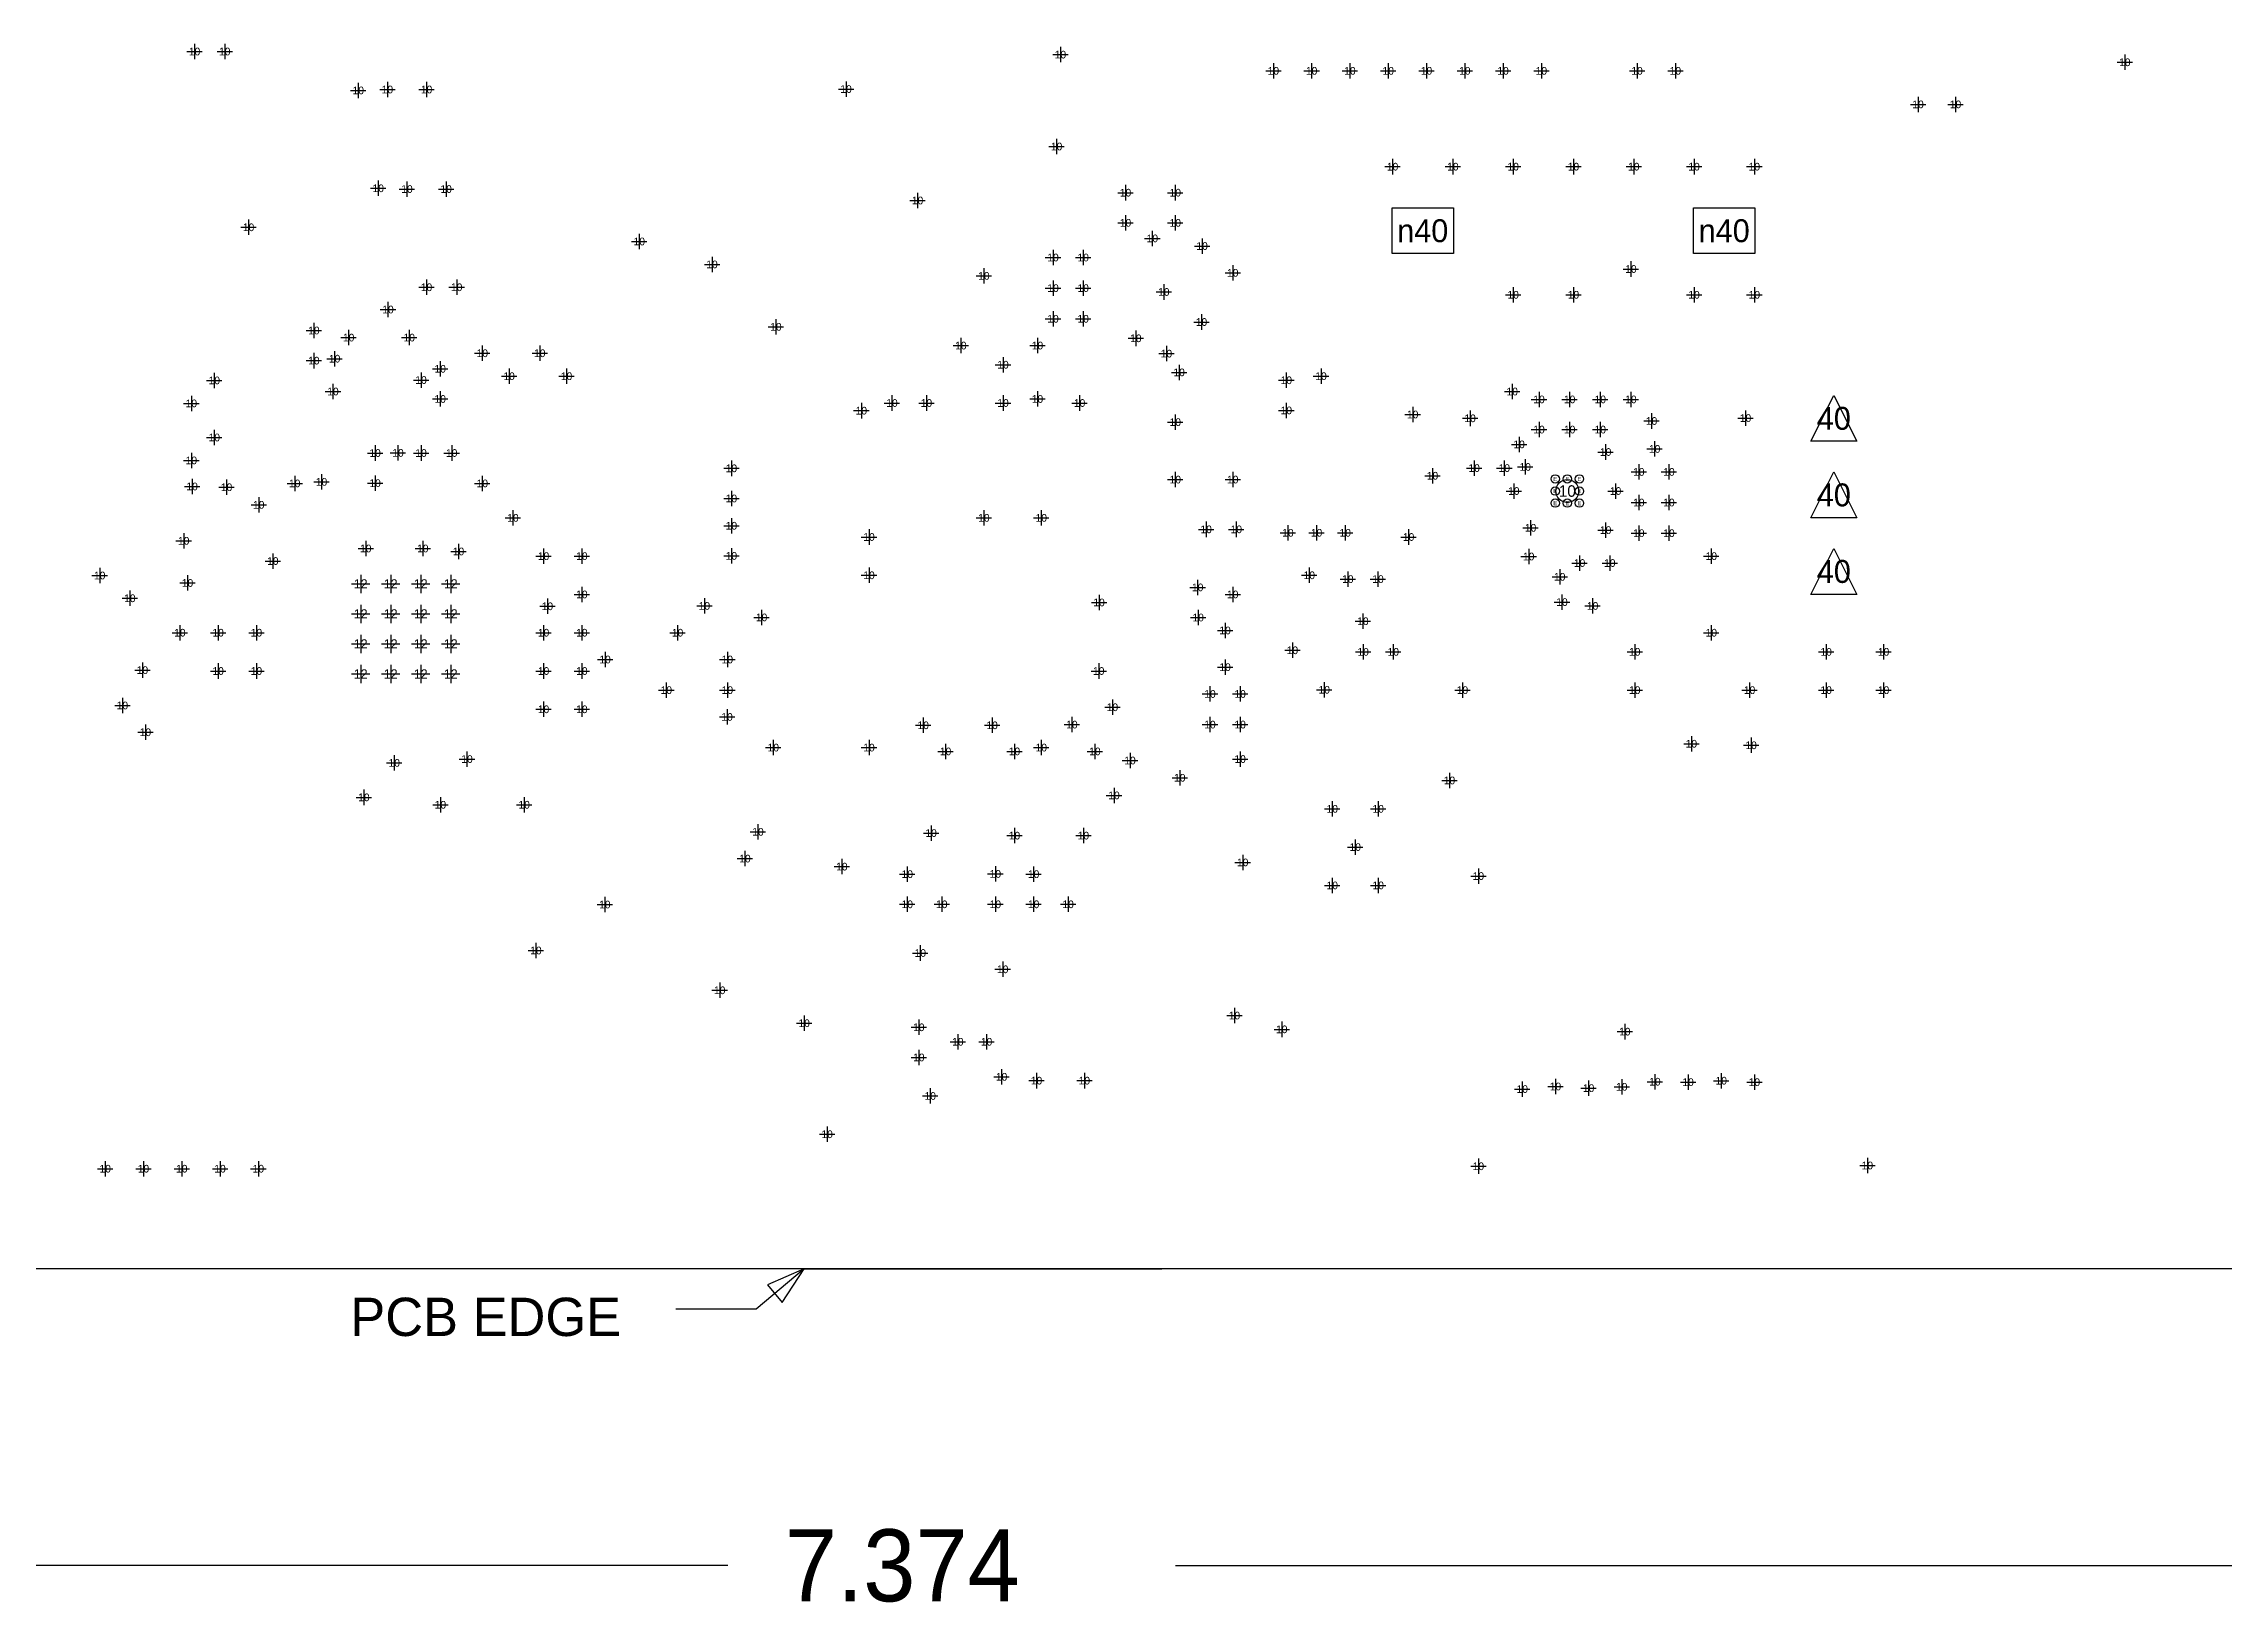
# Model space of a CAD drawing. Extents: x -13164 to 30582, y -10288 to 18382.
# Drawn here: x 2424 to 5272, y -686 to 1350 of the extents above; entities that cross this region are included whole.
import ezdxf
from ezdxf.enums import TextEntityAlignment as Align

# ---------------------------------------------------------------- set-up
doc = ezdxf.new("R2010")
doc.units = 0
for name, color, linetype in [('BG_DIMENSION', 2, 'CONTINUOUS'), ('BG_OUTLINE', 7, 'CONTINUOUS'), ('MA_NCLEGEND-1-18', 7, 'CONTINUOUS'), ('MA_NCLEGEND-1-2', 12, 'CONTINUOUS')]:
    doc.layers.add(name, color=color, linetype=linetype)

# ---------------------------------------------------------------- blocks, each defined once
blk = doc.blocks.new('FIGURE_CROSS')
for points in [[(-0.5, 0), (0.5, 0)], [(0, 0.5), (0, -0.5)]]:
    blk.add_lwpolyline(points)
blk = doc.blocks.new('FIGURE_CIRCLE')
blk.add_circle((0, 0), 0.5)
blk = doc.blocks.new('FIGURE_SQUARE')
blk.add_lwpolyline([(-0.5, -0.5), (-0.5, 0.5), (0.5, 0.5), (0.5, -0.5)], close=True)
blk = doc.blocks.new('FIGURE_TRI')
blk.add_lwpolyline([(-0.5, -0.5), (0, 0.5), (0.5, -0.5)], close=True)

msp = doc.modelspace()

# ---------------------------------------------------------------- linework, layer by layer
at = {"layer": 'BG_DIMENSION'}
for points in [[(3416.957, -250.46), (3354.138, -302.98), (3249.138, -302.98)], [(3414.138, -250.098), (3884.138, -250.098)], [(3317.151, -637.488), (0, -637.488)], [(3901.991, -637.488), (7374.012, -637.488)]]:
    msp.add_lwpolyline(points, dxfattribs=at)
msp.add_lwpolyline([(3388.217, -294.031), (3416.957, -250.46), (3368.977, -271.019)], close=True, dxfattribs=at)
at = {"layer": 'BG_OUTLINE'}
msp.add_lwpolyline([(-250, 11561.024), (-250, -250), (7624.012, -250), (7624.012, 11561.024)], close=True, dxfattribs=at)

# ---------------------------------------------------------------- block references
at = {"layer": 'MA_NCLEGEND-1-18'}
for name, p, xscale, yscale in [('FIGURE_CROSS', (2620.8063, 1339.5537), 20.079, 20.079), ('FIGURE_CROSS', (2660.1843, 1339.5537), 20.079, 20.079), ('FIGURE_CROSS', (3751.571, 1335.512), 20.079, 20.079), ('FIGURE_CROSS', (4029.646, 1314.322), 20.079, 20.079), ('FIGURE_CROSS', (4079.646, 1314.322), 20.079, 20.079), ('FIGURE_CROSS', (4129.646, 1314.322), 20.079, 20.079), ('FIGURE_CROSS', (4179.646, 1314.322), 20.079, 20.079), ('FIGURE_CROSS', (4229.646, 1314.322), 20.079, 20.079), ('FIGURE_CROSS', (4279.646, 1314.322), 20.079, 20.079), ('FIGURE_CROSS', (4329.646, 1314.322), 20.079, 20.079), ('FIGURE_CROSS', (4379.646, 1314.322), 20.079, 20.079), ('FIGURE_CROSS', (4504.646, 1314.322), 20.079, 20.079), ('FIGURE_CROSS', (4554.646, 1314.322), 20.079, 20.079), ('FIGURE_CROSS', (5141.571, 1325.512), 20.079, 20.079), ('FIGURE_CROSS', (2834.5946, 1288.7272), 20.079, 20.079), ('FIGURE_CROSS', (2872.592, 1289.9421), 20.079, 20.079), ('FIGURE_CROSS', (2923.773, 1289.9421), 20.079, 20.079), ('FIGURE_CROSS', (3471.571, 1290.512), 20.079, 20.079), ('FIGURE_CROSS', (4871.571, 1270.512), 20.079, 20.079), ('FIGURE_CROSS', (4920.508, 1270.512), 20.079, 20.079), ('FIGURE_CROSS', (3746.571, 1215.512), 20.079, 20.079), ('FIGURE_CROSS', (4185.351, 1189.172), 20.079, 20.079), ('FIGURE_CROSS', (4264.091, 1189.172), 20.079, 20.079), ('FIGURE_CROSS', (4342.831, 1189.172), 20.079, 20.079), ('FIGURE_CROSS', (4421.571, 1189.172), 20.079, 20.079), ('FIGURE_CROSS', (4500.311, 1189.172), 20.079, 20.079), ('FIGURE_CROSS', (4579.051, 1189.172), 20.079, 20.079), ('FIGURE_CROSS', (4657.791, 1189.172), 20.079, 20.079), ('FIGURE_CROSS', (2860.6439, 1160.9221), 20.079, 20.079), ('FIGURE_CROSS', (2898.183, 1159.9381), 20.079, 20.079), ('FIGURE_CROSS', (2949.364, 1159.9381), 20.079, 20.079), ('FIGURE_CROSS', (3565, 1145), 20.079, 20.079), ('FIGURE_CROSS', (3836.571, 1155.201), 20.079, 20.079), ('FIGURE_CROSS', (3901.571, 1155.201), 20.079, 20.079), ('FIGURE_CROSS', (2691.3315, 1109.9791), 20.079, 20.079), ('FIGURE_CROSS', (3836.571, 1115.823), 20.079, 20.079), ('FIGURE_CROSS', (3901.571, 1115.823), 20.079, 20.079), ('FIGURE_SQUARE', (4224.721, 1105.512), 79.921, 59.839), ('FIGURE_SQUARE', (4618.421, 1105.512), 79.921, 59.839), ('FIGURE_CROSS', (3201.571, 1091.4705), 20.079, 20.079), ('FIGURE_CROSS', (3871.571, 1095.512), 20.079, 20.079), ('FIGURE_CROSS', (3936.571, 1085.512), 20.079, 20.079), ('FIGURE_CROSS', (3296.571, 1061.512), 20.079, 20.079), ('FIGURE_CROSS', (3651.571, 1046.512), 20.079, 20.079), ('FIGURE_CROSS', (3741.882, 1070.512), 20.079, 20.079), ('FIGURE_CROSS', (3781.26, 1070.512), 20.079, 20.079), ('FIGURE_CROSS', (3976.571, 1050.512), 20.079, 20.079), ('FIGURE_CROSS', (4496.571, 1055.512), 20.079, 20.079), ('FIGURE_CROSS', (2923.7087, 1031.6786), 20.079, 20.079), ('FIGURE_CROSS', (2963.0867, 1031.6786), 20.079, 20.079), ('FIGURE_CROSS', (3741.882, 1030.512), 20.079, 20.079), ('FIGURE_CROSS', (3781.26, 1030.512), 20.079, 20.079), ('FIGURE_CROSS', (3886.571, 1025.512), 20.079, 20.079), ('FIGURE_CROSS', (4342.831, 1021.852), 20.079, 20.079), ('FIGURE_CROSS', (4421.571, 1021.852), 20.079, 20.079), ('FIGURE_CROSS', (4579.051, 1021.852), 20.079, 20.079), ('FIGURE_CROSS', (4657.791, 1021.852), 20.079, 20.079), ('FIGURE_CROSS', (2873.3914, 1002.5701), 20.079, 20.079), ('FIGURE_CROSS', (3741.882, 990.512), 20.079, 20.079), ('FIGURE_CROSS', (3781.26, 990.512), 20.079, 20.079), ('FIGURE_CROSS', (2776.571, 975.201), 20.079, 20.079), ('FIGURE_CROSS', (2822, 965.941), 20.079, 20.079), ('FIGURE_CROSS', (2901.142, 965.941), 20.079, 20.079), ('FIGURE_CROSS', (3380, 980), 20.079, 20.079), ('FIGURE_CROSS', (3850, 965), 20.079, 20.079), ('FIGURE_CROSS', (3935.781, 986.302), 20.079, 20.079), ('FIGURE_CROSS', (2776.571, 935.823), 20.079, 20.079), ('FIGURE_CROSS', (2803.701, 938.382), 20.079, 20.079), ('FIGURE_CROSS', (2996.571, 945.512), 20.079, 20.079), ('FIGURE_CROSS', (3071.571, 945.512), 20.079, 20.079), ('FIGURE_CROSS', (3621.571, 955.512), 20.079, 20.079), ('FIGURE_CROSS', (3676.571, 930.512), 20.079, 20.079), ('FIGURE_CROSS', (3721.573, 955.51), 20.079, 20.079), ('FIGURE_CROSS', (3890, 945), 20.079, 20.079), ('FIGURE_CROSS', (2646.571, 910.016), 20.079, 20.079), ('FIGURE_CROSS', (2916.571, 910.512), 20.079, 20.079), ('FIGURE_CROSS', (2941.571, 925.202), 20.079, 20.079), ('FIGURE_CROSS', (3031.571, 915.512), 20.079, 20.079), ('FIGURE_CROSS', (3106.571, 915.512), 20.079, 20.079), ('FIGURE_CROSS', (3906.571, 920.512), 20.079, 20.079), ('FIGURE_CROSS', (4046.571, 910.2), 20.079, 20.079), ('FIGURE_CROSS', (4091.882, 915.512), 20.079, 20.079), ('FIGURE_CROSS', (2616.571, 880.016), 20.079, 20.079), ('FIGURE_CROSS', (2801.571, 895.512), 20.079, 20.079), ('FIGURE_CROSS', (2941.571, 885.824), 20.079, 20.079), ('FIGURE_CROSS', (3531.571, 880.512), 20.079, 20.079), ('FIGURE_CROSS', (3576.571, 880.512), 20.079, 20.079), ('FIGURE_CROSS', (3676.571, 880.512), 20.079, 20.079), ('FIGURE_CROSS', (3721.573, 885.825), 20.079, 20.079), ('FIGURE_CROSS', (3776.571, 880.512), 20.079, 20.079), ('FIGURE_CROSS', (4341.571, 895.512), 20.079, 20.079), ('FIGURE_CROSS', (4376.571, 885.2), 20.079, 20.079), ('FIGURE_CROSS', (4416.571, 885.202), 20.079, 20.079), ('FIGURE_CROSS', (4456.571, 885.201), 20.079, 20.079), ('FIGURE_CROSS', (4496.571, 885.201), 20.079, 20.079), ('FIGURE_TRI', (4761.571, 860.512), 59.839, 59.839), ('FIGURE_CROSS', (3491.571, 870.512), 20.079, 20.079), ('FIGURE_CROSS', (3901.571, 855.512), 20.079, 20.079), ('FIGURE_CROSS', (4046.571, 870.822), 20.079, 20.079), ('FIGURE_CROSS', (4211.571, 865.512), 20.079, 20.079), ('FIGURE_CROSS', (4286.571, 860.512), 20.079, 20.079), ('FIGURE_CROSS', (4376.571, 845.822), 20.079, 20.079), ('FIGURE_CROSS', (4416.571, 845.824), 20.079, 20.079), ('FIGURE_CROSS', (4456.571, 845.823), 20.079, 20.079), ('FIGURE_CROSS', (4523.518, 857.039), 20.079, 20.079), ('FIGURE_CROSS', (4646.26, 860.823), 20.079, 20.079), ('FIGURE_CROSS', (2646.571, 835.512), 20.079, 20.079), ('FIGURE_CROSS', (4350.571, 826.512), 20.079, 20.079), ('FIGURE_CROSS', (4463.571, 816.512), 20.079, 20.079), ('FIGURE_CROSS', (4527.571, 820.512), 20.079, 20.079), ('FIGURE_CROSS', (2616.571, 805.512), 20.079, 20.079), ('FIGURE_CROSS', (2856.571, 815.201), 20.079, 20.079), ('FIGURE_CROSS', (2886.428, 815.369), 20.079, 20.079), ('FIGURE_CROSS', (2916.571, 815.201), 20.079, 20.079), ('FIGURE_CROSS', (2956.571, 815.201), 20.079, 20.079), ('FIGURE_CROSS', (3321.883, 795.2), 20.079, 20.079), ('FIGURE_CROSS', (4291.881, 795.513), 20.079, 20.079), ('FIGURE_CROSS', (4331.259, 795.513), 20.079, 20.079), ('FIGURE_CROSS', (4358.571, 797.051), 20.079, 20.079), ('FIGURE_CROSS', (4506.882, 790.512), 20.079, 20.079), ('FIGURE_CROSS', (4546.26, 790.512), 20.079, 20.079), ('FIGURE_CROSS', (2617.571, 771.512), 20.079, 20.079), ('FIGURE_CROSS', (2662.571, 770.512), 20.079, 20.079), ('FIGURE_CROSS', (2751.571, 775.512), 20.079, 20.079), ('FIGURE_CROSS', (2786.571, 777.512), 20.079, 20.079), ('FIGURE_CROSS', (2856.571, 775.823), 20.079, 20.079), ('FIGURE_CROSS', (2996.571, 775.512), 20.079, 20.079), ('FIGURE_CROSS', (3901.571, 780.512), 20.079, 20.079), ('FIGURE_CROSS', (3976.571, 780.512), 20.079, 20.079), ('FIGURE_CROSS', (4237.473, 785.512), 20.079, 20.079), ('FIGURE_CROSS', (4343.61, 765.551), 20.079, 20.079), ('FIGURE_CIRCLE', (4413.54, 765.551), 30, 30), ('FIGURE_CROSS', (4476.571, 765.551), 20.079, 20.079), ('FIGURE_TRI', (4761.571, 760.512), 59.839, 59.839), ('FIGURE_CROSS', (2704.571, 747.512), 20.079, 20.079), ('FIGURE_CROSS', (3036.571, 730.512), 20.079, 20.079), ('FIGURE_CROSS', (3321.881, 755.822), 20.079, 20.079), ('FIGURE_CROSS', (3651.571, 730.512), 20.079, 20.079), ('FIGURE_CROSS', (3726.571, 730.512), 20.079, 20.079), ('FIGURE_CROSS', (4506.882, 750.514), 20.079, 20.079), ('FIGURE_CROSS', (4546.259, 750.514), 20.079, 20.079), ('FIGURE_CROSS', (3321.881, 720.202), 20.079, 20.079), ('FIGURE_CROSS', (3501.571, 705.512), 20.079, 20.079), ('FIGURE_CROSS', (3941.881, 715.512), 20.079, 20.079), ('FIGURE_CROSS', (3981.259, 715.512), 20.079, 20.079), ('FIGURE_CROSS', (4048.669, 711.012), 20.079, 20.079), ('FIGURE_CROSS', (4086.071, 711.012), 20.079, 20.079), ('FIGURE_CROSS', (4123.473, 711.012), 20.079, 20.079), ('FIGURE_CROSS', (4206.26, 705.512), 20.079, 20.079), ('FIGURE_CROSS', (4365.571, 717.512), 20.079, 20.079), ('FIGURE_CROSS', (4463.571, 714.512), 20.079, 20.079), ('FIGURE_CROSS', (4506.881, 710.511), 20.079, 20.079), ('FIGURE_CROSS', (4546.259, 710.511), 20.079, 20.079), ('FIGURE_CROSS', (2606.571, 700.513), 20.079, 20.079), ('FIGURE_CROSS', (2722.973, 674.11), 20.079, 20.079), ('FIGURE_CROSS', (2844.319, 690.512), 20.079, 20.079), ('FIGURE_CROSS', (2918.823, 690.512), 20.079, 20.079), ('FIGURE_CROSS', (2965.473, 686.61), 20.079, 20.079), ('FIGURE_CROSS', (3076.571, 680.512), 20.079, 20.079), ('FIGURE_CROSS', (3126.571, 680.512), 20.079, 20.079), ('FIGURE_CROSS', (3321.883, 680.824), 20.079, 20.079), ('FIGURE_CROSS', (4363.071, 680.012), 20.079, 20.079), ('FIGURE_CROSS', (4601.571, 680.512), 20.079, 20.079), ('FIGURE_TRI', (4761.571, 660.512), 59.839, 59.839), ('FIGURE_CROSS', (2496.884, 655.199), 20.079, 20.079), ('FIGURE_CROSS', (2611.572, 645.513), 20.079, 20.079), ('FIGURE_CROSS', (2837.772, 644.311), 24.02, 24.02), ('FIGURE_CROSS', (2876.969, 644.311), 24.02, 24.02), ('FIGURE_CROSS', (2916.169, 644.311), 24.02, 24.02), ('FIGURE_CROSS', (2955.37, 644.311), 24.02, 24.02), ('FIGURE_CROSS', (3501.571, 655.512), 20.079, 20.079), ('FIGURE_CROSS', (4076.571, 655.512), 20.079, 20.079), ('FIGURE_CROSS', (4126.881, 650.512), 20.079, 20.079), ('FIGURE_CROSS', (4166.259, 650.512), 20.079, 20.079), ('FIGURE_CROSS', (4403.571, 653.512), 20.079, 20.079), ('FIGURE_CROSS', (4429.571, 671.512), 20.079, 20.079), ('FIGURE_CROSS', (4468.949, 671.512), 20.079, 20.079), ('FIGURE_CROSS', (2536.262, 625.512), 20.079, 20.079), ('FIGURE_CROSS', (3126.571, 630.512), 20.079, 20.079), ('FIGURE_CROSS', (3802.04, 620.043), 20.079, 20.079), ('FIGURE_CROSS', (3930.78, 639.721), 20.079, 20.079), ('FIGURE_CROSS', (3976.571, 630.512), 20.079, 20.079), ('FIGURE_CROSS', (4406.571, 620.512), 20.079, 20.079), ('FIGURE_CROSS', (2837.772, 605.114), 24.02, 24.02), ('FIGURE_CROSS', (2876.969, 605.114), 24.02, 24.02), ('FIGURE_CROSS', (2916.169, 605.114), 24.02, 24.02), ('FIGURE_CROSS', (2955.37, 605.114), 24.02, 24.02), ('FIGURE_CROSS', (3081.571, 615.012), 20.079, 20.079), ('FIGURE_CROSS', (3286.571, 615.512), 20.079, 20.079), ('FIGURE_CROSS', (3361.26, 600.51), 20.079, 20.079), ('FIGURE_CROSS', (3931.41, 600.351), 20.079, 20.079), ('FIGURE_CROSS', (4146.571, 595.512), 20.079, 20.079), ('FIGURE_CROSS', (4446.571, 615.512), 20.079, 20.079), ('FIGURE_CROSS', (2601.571, 580.512), 20.079, 20.079), ('FIGURE_CROSS', (2651.571, 580.512), 20.079, 20.079), ('FIGURE_CROSS', (2701.571, 580.512), 20.079, 20.079), ('FIGURE_CROSS', (2837.772, 565.914), 24.02, 24.02), ('FIGURE_CROSS', (2876.969, 565.914), 24.02, 24.02), ('FIGURE_CROSS', (2916.169, 565.914), 24.02, 24.02), ('FIGURE_CROSS', (2955.37, 565.914), 24.02, 24.02), ('FIGURE_CROSS', (3076.571, 580.512), 20.079, 20.079), ('FIGURE_CROSS', (3126.571, 580.512), 20.079, 20.079), ('FIGURE_CROSS', (3251.571, 580.512), 20.079, 20.079), ('FIGURE_CROSS', (3966.571, 583.458), 20.079, 20.079), ('FIGURE_CROSS', (4601.571, 580.512), 20.079, 20.079), ('FIGURE_CROSS', (2552.697, 531.638), 20.079, 20.079), ('FIGURE_CROSS', (3156.882, 545.51), 20.079, 20.079), ('FIGURE_CROSS', (3316.569, 545.514), 20.079, 20.079), ('FIGURE_CROSS', (3966.571, 535.512), 20.079, 20.079), ('FIGURE_CROSS', (4054.527, 557.556), 20.079, 20.079), ('FIGURE_CROSS', (4146.881, 555.514), 20.079, 20.079), ('FIGURE_CROSS', (4186.259, 555.514), 20.079, 20.079), ('FIGURE_CROSS', (4501.571, 555.512), 20.079, 20.079), ('FIGURE_CROSS', (4751.571, 555.512), 20.079, 20.079), ('FIGURE_CROSS', (4826.571, 555.512), 20.079, 20.079), ('FIGURE_CROSS', (2651.571, 530.512), 20.079, 20.079), ('FIGURE_CROSS', (2701.571, 530.512), 20.079, 20.079), ('FIGURE_CROSS', (2837.772, 526.713), 24.02, 24.02), ('FIGURE_CROSS', (2876.969, 526.713), 24.02, 24.02), ('FIGURE_CROSS', (2916.169, 526.713), 24.02, 24.02), ('FIGURE_CROSS', (2955.37, 526.713), 24.02, 24.02), ('FIGURE_CROSS', (3076.571, 530.512), 20.079, 20.079), ('FIGURE_CROSS', (3126.571, 530.512), 20.079, 20.079), ('FIGURE_CROSS', (3236.882, 505.514), 20.079, 20.079), ('FIGURE_CROSS', (3316.571, 505.512), 20.079, 20.079), ('FIGURE_CROSS', (3801.571, 530.512), 20.079, 20.079), ('FIGURE_CROSS', (4096.101, 505.982), 20.079, 20.079), ('FIGURE_CROSS', (4276.571, 505.512), 20.079, 20.079), ('FIGURE_CROSS', (4501.571, 505.512), 20.079, 20.079), ('FIGURE_CROSS', (4651.571, 505.512), 20.079, 20.079), ('FIGURE_CROSS', (4751.571, 505.512), 20.079, 20.079), ('FIGURE_CROSS', (4826.571, 505.512), 20.079, 20.079), ('FIGURE_CROSS', (2526.571, 485.512), 20.079, 20.079), ('FIGURE_CROSS', (3076.571, 480.512), 20.079, 20.079), ('FIGURE_CROSS', (3126.571, 480.512), 20.079, 20.079), ('FIGURE_CROSS', (3819.45, 483.1494), 20.079, 20.079), ('FIGURE_CROSS', (3946.881, 500.512), 20.079, 20.079), ('FIGURE_CROSS', (3986.259, 500.512), 20.079, 20.079), ('FIGURE_CROSS', (2556.571, 450.512), 20.079, 20.079), ('FIGURE_CROSS', (3316.171, 470.512), 20.079, 20.079), ('FIGURE_CROSS', (3572.338, 459.604), 20.079, 20.079), ('FIGURE_CROSS', (3662.338, 459.604), 20.079, 20.079), ('FIGURE_CROSS', (3766.571, 460.512), 20.079, 20.079), ('FIGURE_CROSS', (3946.881, 460.514), 20.079, 20.079), ('FIGURE_CROSS', (3986.259, 460.514), 20.079, 20.079), ('FIGURE_CROSS', (3376.571, 430.512), 20.079, 20.079), ('FIGURE_CROSS', (3501.571, 430.512), 20.079, 20.079), ('FIGURE_CROSS', (3601.571, 425.512), 20.079, 20.079), ('FIGURE_CROSS', (3691.571, 425.512), 20.079, 20.079), ('FIGURE_CROSS', (3726.571, 430.512), 20.079, 20.079), ('FIGURE_CROSS', (3796.571, 425.512), 20.079, 20.079), ('FIGURE_CROSS', (4575.571, 435.512), 20.079, 20.079), ('FIGURE_CROSS', (4653.571, 433.512), 20.079, 20.079), ('FIGURE_CROSS', (2881.571, 410.512), 20.079, 20.079), ('FIGURE_CROSS', (2976.571, 415.512), 20.079, 20.079), ('FIGURE_CROSS', (3842.4283, 413.589), 20.079, 20.079), ('FIGURE_CROSS', (3907.402, 391.063), 20.079, 20.079), ('FIGURE_CROSS', (3986.26, 415.512), 20.079, 20.079), ('FIGURE_CROSS', (2841.882, 365.512), 20.079, 20.079), ('FIGURE_CROSS', (3821.5363, 368.071), 20.079, 20.079), ('FIGURE_CROSS', (4259.635, 387.576), 20.079, 20.079), ('FIGURE_CROSS', (2941.883, 355.824), 20.079, 20.079), ('FIGURE_CROSS', (3051.259, 355.824), 20.079, 20.079), ('FIGURE_CROSS', (4106.571, 350.512), 20.079, 20.079), ('FIGURE_CROSS', (4166.571, 350.512), 20.079, 20.079), ('FIGURE_CROSS', (3356.573, 320.51), 20.079, 20.079), ('FIGURE_CROSS', (3582.669, 318.817), 20.079, 20.079), ('FIGURE_CROSS', (3691.571, 315.512), 20.079, 20.079), ('FIGURE_CROSS', (3781.571, 315.512), 20.079, 20.079), ('FIGURE_CROSS', (3339.571, 285.512), 20.079, 20.079), ('FIGURE_CROSS', (3466.1, 275.041), 20.079, 20.079), ('FIGURE_CROSS', (3989.571, 280.512), 20.079, 20.079), ('FIGURE_CROSS', (4136.571, 300.512), 20.079, 20.079), ('FIGURE_CROSS', (3551.571, 265.201), 20.079, 20.079), ('FIGURE_CROSS', (3666.571, 265.512), 20.079, 20.079), ('FIGURE_CROSS', (3716.571, 265.201), 20.079, 20.079), ('FIGURE_CROSS', (4106.571, 250.512), 20.079, 20.079), ('FIGURE_CROSS', (4166.571, 250.512), 20.079, 20.079), ('FIGURE_CROSS', (4297.371, 262.712), 20.079, 20.079), ('FIGURE_CROSS', (3156.571, 225.512), 20.079, 20.079), ('FIGURE_CROSS', (3551.571, 225.823), 20.079, 20.079), ('FIGURE_CROSS', (3596.571, 225.823), 20.079, 20.079), ('FIGURE_CROSS', (3666.571, 225.823), 20.079, 20.079), ('FIGURE_CROSS', (3716.571, 225.823), 20.079, 20.079), ('FIGURE_CROSS', (3761.571, 225.823), 20.079, 20.079), ('FIGURE_CROSS', (3066.571, 165.512), 20.079, 20.079), ('FIGURE_CROSS', (3568.571, 162.201), 20.079, 20.079), ('FIGURE_CROSS', (3676.15, 140.933), 20.079, 20.079), ('FIGURE_CROSS', (3306.569, 113.514), 20.079, 20.079), ('FIGURE_CROSS', (3978.823, 80.512), 20.079, 20.079), ('FIGURE_CROSS', (3416.882, 70.512), 20.079, 20.079), ('FIGURE_CROSS', (3566.571, 65.201), 20.079, 20.079), ('FIGURE_CROSS', (4040.571, 62.512), 20.079, 20.079), ('FIGURE_CROSS', (4488.571, 59.512), 20.079, 20.079), ('FIGURE_CROSS', (3566.571, 25.823), 20.079, 20.079), ('FIGURE_CROSS', (3617.578, 46.277), 20.079, 20.079), ('FIGURE_CROSS', (3655.108, 46.277), 20.079, 20.079), ('FIGURE_CROSS', (3674.729, 0.512), 20.079, 20.079), ('FIGURE_CROSS', (3720.319, -4.488), 20.079, 20.079), ('FIGURE_CROSS', (3782.823, -4.488), 20.079, 20.079), ('FIGURE_CROSS', (4527.951, -5.868), 20.079, 20.079), ('FIGURE_CROSS', (4571.261, -6.488), 20.079, 20.079), ('FIGURE_CROSS', (4614.561, -4.54), 20.079, 20.079), ('FIGURE_CROSS', (4657.871, -6.488), 20.079, 20.079), ('FIGURE_CROSS', (3581.571, -24.488), 20.079, 20.079), ('FIGURE_CROSS', (4354.721, -15.488), 20.079, 20.079), ('FIGURE_CROSS', (4398.031, -12.121), 20.079, 20.079), ('FIGURE_CROSS', (4441.331, -14.248), 20.079, 20.079), ('FIGURE_CROSS', (4484.641, -12.558), 20.079, 20.079), ('FIGURE_CROSS', (3446.882, -74.486), 20.079, 20.079), ('FIGURE_CROSS', (2504.071, -119.488), 20.079, 20.079), ('FIGURE_CROSS', (2554.071, -119.488), 20.079, 20.079), ('FIGURE_CROSS', (2604.071, -119.488), 20.079, 20.079), ('FIGURE_CROSS', (2654.071, -119.488), 20.079, 20.079), ('FIGURE_CROSS', (2704.071, -119.488), 20.079, 20.079), ('FIGURE_CROSS', (4297.371, -116.288), 20.079, 20.079), ('FIGURE_CROSS', (4805.371, -115.288), 20.079, 20.079)]:
    msp.add_blockref(name, p, dxfattribs=dict(at, xscale=xscale, yscale=yscale))
at = {"layer": 'MA_NCLEGEND-1-2', "xscale": 11, "yscale": 11}
for p in [(4397.792, 781.299), (4397.792, 765.551), (4413.54, 781.299), (4429.288, 781.299), (4429.288, 765.551), (4397.792, 749.803), (4413.54, 749.803), (4429.288, 749.803)]:
    msp.add_blockref('FIGURE_CIRCLE', p, dxfattribs=at)

# ---------------------------------------------------------------- texts
at = {"layer": 'BG_DIMENSION'}
for s, height, width, p in [('PCB EDGE', 50, 1.02354, (2824.138, -337.98)), ('7.374', 94.091, 0.974939, (3391.654, -684.534))]:
    msp.add_text(s, height=height, dxfattribs=dict(at, width=width)).set_placement(p)
at = {"layer": 'MA_NCLEGEND-1-18'}
for s, height, p in [('10', 10.0395, (2620.8063, 1339.5537)), ('10', 10.0395, (2660.1843, 1339.5537)), ('10', 10.0395, (3751.571, 1335.512)), ('10', 10.0395, (4029.646, 1314.322)), ('10', 10.0395, (4079.646, 1314.322)), ('10', 10.0395, (4129.646, 1314.322)), ('10', 10.0395, (4179.646, 1314.322)), ('10', 10.0395, (4229.646, 1314.322)), ('10', 10.0395, (4279.646, 1314.322)), ('10', 10.0395, (4329.646, 1314.322)), ('10', 10.0395, (4379.646, 1314.322)), ('10', 10.0395, (4504.646, 1314.322)), ('10', 10.0395, (4554.646, 1314.322)), ('10', 10.0395, (5141.571, 1325.512)), ('10', 10.0395, (2834.5946, 1288.7272)), ('10', 10.0395, (2872.592, 1289.9421)), ('10', 10.0395, (2923.773, 1289.9421)), ('10', 10.0395, (3471.571, 1290.512)), ('10', 10.0395, (4871.571, 1270.512)), ('10', 10.0395, (4920.508, 1270.512)), ('10', 10.0395, (3746.571, 1215.512)), ('10', 10.0395, (4185.351, 1189.172)), ('10', 10.0395, (4264.091, 1189.172)), ('10', 10.0395, (4342.831, 1189.172)), ('10', 10.0395, (4421.571, 1189.172)), ('10', 10.0395, (4500.311, 1189.172)), ('10', 10.0395, (4579.051, 1189.172)), ('10', 10.0395, (4657.791, 1189.172)), ('10', 10.0395, (2860.6439, 1160.9221)), ('10', 10.0395, (2898.183, 1159.9381)), ('10', 10.0395, (2949.364, 1159.9381)), ('10', 10.0395, (3565, 1145)), ('10', 10.0395, (3836.571, 1155.201)), ('10', 10.0395, (3901.571, 1155.201)), ('10', 10.0395, (2691.3315, 1109.9791)), ('10', 10.0395, (3836.571, 1115.823)), ('10', 10.0395, (3901.571, 1115.823)), ('n40', 29.9195, (4224.721, 1105.512)), ('n40', 29.9195, (4618.421, 1105.512)), ('10', 10.0395, (3201.571, 1091.4705)), ('10', 10.0395, (3871.571, 1095.512)), ('10', 10.0395, (3936.571, 1085.512)), ('10', 10.0395, (3296.571, 1061.512)), ('10', 10.0395, (3741.882, 1070.512)), ('10', 10.0395, (3781.26, 1070.512)), ('10', 10.0395, (3976.571, 1050.512)), ('10', 10.0395, (4496.571, 1055.512)), ('10', 10.0395, (2923.7087, 1031.6786)), ('10', 10.0395, (2963.0867, 1031.6786)), ('10', 10.0395, (3651.571, 1046.512)), ('10', 10.0395, (3741.882, 1030.512)), ('10', 10.0395, (3781.26, 1030.512)), ('10', 10.0395, (3886.571, 1025.512)), ('10', 10.0395, (4342.831, 1021.852)), ('10', 10.0395, (4421.571, 1021.852)), ('10', 10.0395, (4579.051, 1021.852)), ('10', 10.0395, (4657.791, 1021.852)), ('10', 10.0395, (2873.3914, 1002.5701)), ('10', 10.0395, (2776.571, 975.201)), ('10', 10.0395, (2822, 965.941)), ('10', 10.0395, (2901.142, 965.941)), ('10', 10.0395, (3380, 980)), ('10', 10.0395, (3741.882, 990.512)), ('10', 10.0395, (3781.26, 990.512)), ('10', 10.0395, (3850, 965)), ('10', 10.0395, (3935.781, 986.302)), ('10', 10.0395, (2776.571, 935.823)), ('10', 10.0395, (2803.701, 938.382)), ('10', 10.0395, (2996.571, 945.512)), ('10', 10.0395, (3071.571, 945.512)), ('10', 10.0395, (3621.571, 955.512)), ('10', 10.0395, (3721.573, 955.51)), ('10', 10.0395, (3890, 945)), ('10', 10.0395, (2646.571, 910.016)), ('10', 10.0395, (2916.571, 910.512)), ('10', 10.0395, (2941.571, 925.202)), ('10', 10.0395, (3031.571, 915.512)), ('10', 10.0395, (3106.571, 915.512)), ('10', 10.0395, (3676.571, 930.512)), ('10', 10.0395, (3906.571, 920.512)), ('10', 10.0395, (4046.571, 910.2)), ('10', 10.0395, (4091.882, 915.512)), ('10', 10.0395, (2616.571, 880.016)), ('10', 10.0395, (2801.571, 895.512)), ('10', 10.0395, (2941.571, 885.824)), ('10', 10.0395, (3531.571, 880.512)), ('10', 10.0395, (3576.571, 880.512)), ('10', 10.0395, (3676.571, 880.512)), ('10', 10.0395, (3721.573, 885.825)), ('10', 10.0395, (3776.571, 880.512)), ('10', 10.0395, (4341.571, 895.512)), ('10', 10.0395, (4376.571, 885.2)), ('10', 10.0395, (4416.571, 885.202)), ('10', 10.0395, (4456.571, 885.201)), ('10', 10.0395, (4496.571, 885.201)), ('10', 10.0395, (3491.571, 870.512)), ('10', 10.0395, (3901.571, 855.512)), ('10', 10.0395, (4046.571, 870.822)), ('10', 10.0395, (4211.571, 865.512)), ('10', 10.0395, (4286.571, 860.512)), ('10', 10.0395, (4523.518, 857.039)), ('10', 10.0395, (4646.26, 860.823)), ('40', 29.9195, (4761.571, 860.512)), ('10', 10.0395, (2646.571, 835.512)), ('10', 10.0395, (4350.571, 826.512)), ('10', 10.0395, (4376.571, 845.822)), ('10', 10.0395, (4416.571, 845.824)), ('10', 10.0395, (4456.571, 845.823)), ('10', 10.0395, (2616.571, 805.512)), ('10', 10.0395, (2856.571, 815.201)), ('10', 10.0395, (2886.428, 815.369)), ('10', 10.0395, (2916.571, 815.201)), ('10', 10.0395, (2956.571, 815.201)), ('10', 10.0395, (3321.883, 795.2)), ('10', 10.0395, (4291.881, 795.513)), ('10', 10.0395, (4331.259, 795.513)), ('10', 10.0395, (4358.571, 797.051)), ('10', 10.0395, (4463.571, 816.512)), ('10', 10.0395, (4527.571, 820.512)), ('10', 10.0395, (2617.571, 771.512)), ('10', 10.0395, (2662.571, 770.512)), ('10', 10.0395, (2751.571, 775.512)), ('10', 10.0395, (2786.571, 777.512)), ('10', 10.0395, (2856.571, 775.823)), ('10', 10.0395, (2996.571, 775.512)), ('10', 10.0395, (3901.571, 780.512)), ('10', 10.0395, (3976.571, 780.512)), ('10', 10.0395, (4237.473, 785.512)), ('10', 10.0395, (4343.61, 765.551)), ('10', 15, (4413.54, 765.551)), ('10', 10.0395, (4476.571, 765.551)), ('10', 10.0395, (4506.882, 790.512)), ('10', 10.0395, (4546.26, 790.512)), ('40', 29.9195, (4761.571, 760.512)), ('10', 10.0395, (2704.571, 747.512)), ('10', 10.0395, (3321.881, 755.822)), ('10', 10.0395, (4506.882, 750.514)), ('10', 10.0395, (4546.259, 750.514)), ('10', 10.0395, (3036.571, 730.512)), ('10', 10.0395, (3321.881, 720.202)), ('10', 10.0395, (3651.571, 730.512)), ('10', 10.0395, (3726.571, 730.512)), ('10', 10.0395, (3941.881, 715.512)), ('10', 10.0395, (3981.259, 715.512)), ('10', 10.0395, (4048.669, 711.012)), ('10', 10.0395, (4086.071, 711.012)), ('10', 10.0395, (4123.473, 711.012)), ('10', 10.0395, (4365.571, 717.512)), ('10', 10.0395, (4463.571, 714.512)), ('10', 10.0395, (4506.881, 710.511)), ('10', 10.0395, (4546.259, 710.511)), ('10', 10.0395, (2606.571, 700.513)), ('10', 10.0395, (2844.319, 690.512)), ('10', 10.0395, (2918.823, 690.512)), ('10', 10.0395, (2965.473, 686.61)), ('10', 10.0395, (3076.571, 680.512)), ('10', 10.0395, (3126.571, 680.512)), ('10', 10.0395, (3321.883, 680.824)), ('10', 10.0395, (3501.571, 705.512)), ('10', 10.0395, (4206.26, 705.512)), ('10', 10.0395, (4363.071, 680.012)), ('10', 10.0395, (4601.571, 680.512)), ('10', 10.0395, (2496.884, 655.199)), ('10', 10.0395, (2722.973, 674.11)), ('10', 10.0395, (3501.571, 655.512)), ('10', 10.0395, (4076.571, 655.512)), ('10', 10.0395, (4126.881, 650.512)), ('10', 10.0395, (4166.259, 650.512)), ('10', 10.0395, (4403.571, 653.512)), ('10', 10.0395, (4429.571, 671.512)), ('10', 10.0395, (4468.949, 671.512)), ('40', 29.9195, (4761.571, 660.512)), ('10', 10.0395, (2536.262, 625.512)), ('10', 10.0395, (2611.572, 645.513)), ('12', 12.01, (2837.772, 644.311)), ('12', 12.01, (2876.969, 644.311)), ('12', 12.01, (2916.169, 644.311)), ('12', 12.01, (2955.37, 644.311)), ('10', 10.0395, (3126.571, 630.512)), ('10', 10.0395, (3930.78, 639.721)), ('10', 10.0395, (3976.571, 630.512)), ('12', 12.01, (2837.772, 605.114)), ('12', 12.01, (2876.969, 605.114)), ('12', 12.01, (2916.169, 605.114)), ('12', 12.01, (2955.37, 605.114)), ('10', 10.0395, (3081.571, 615.012)), ('10', 10.0395, (3286.571, 615.512)), ('10', 10.0395, (3361.26, 600.51)), ('10', 10.0395, (3802.04, 620.043)), ('10', 10.0395, (3931.41, 600.351)), ('10', 10.0395, (4146.571, 595.512)), ('10', 10.0395, (4406.571, 620.512)), ('10', 10.0395, (4446.571, 615.512)), ('10', 10.0395, (2601.571, 580.512)), ('10', 10.0395, (2651.571, 580.512)), ('10', 10.0395, (2701.571, 580.512)), ('12', 12.01, (2837.772, 565.914)), ('12', 12.01, (2876.969, 565.914)), ('12', 12.01, (2916.169, 565.914)), ('12', 12.01, (2955.37, 565.914)), ('10', 10.0395, (3076.571, 580.512)), ('10', 10.0395, (3126.571, 580.512)), ('10', 10.0395, (3251.571, 580.512)), ('10', 10.0395, (3966.571, 583.458)), ('10', 10.0395, (4601.571, 580.512)), ('10', 10.0395, (3156.882, 545.51)), ('10', 10.0395, (3316.569, 545.514)), ('10', 10.0395, (4054.527, 557.556)), ('10', 10.0395, (4146.881, 555.514)), ('10', 10.0395, (4186.259, 555.514)), ('10', 10.0395, (4501.571, 555.512)), ('10', 10.0395, (4751.571, 555.512)), ('10', 10.0395, (4826.571, 555.512)), ('10', 10.0395, (2552.697, 531.638)), ('10', 10.0395, (2651.571, 530.512)), ('10', 10.0395, (2701.571, 530.512)), ('12', 12.01, (2837.772, 526.713)), ('12', 12.01, (2876.969, 526.713)), ('12', 12.01, (2916.169, 526.713)), ('12', 12.01, (2955.37, 526.713)), ('10', 10.0395, (3076.571, 530.512)), ('10', 10.0395, (3126.571, 530.512)), ('10', 10.0395, (3801.571, 530.512)), ('10', 10.0395, (3966.571, 535.512)), ('10', 10.0395, (2526.571, 485.512)), ('10', 10.0395, (3076.571, 480.512)), ('10', 10.0395, (3126.571, 480.512)), ('10', 10.0395, (3236.882, 505.514)), ('10', 10.0395, (3316.571, 505.512)), ('10', 10.0395, (3819.45, 483.1494)), ('10', 10.0395, (3946.881, 500.512)), ('10', 10.0395, (3986.259, 500.512)), ('10', 10.0395, (4096.101, 505.982)), ('10', 10.0395, (4276.571, 505.512)), ('10', 10.0395, (4501.571, 505.512)), ('10', 10.0395, (4651.571, 505.512)), ('10', 10.0395, (4751.571, 505.512)), ('10', 10.0395, (4826.571, 505.512)), ('10', 10.0395, (2556.571, 450.512)), ('10', 10.0395, (3316.171, 470.512)), ('10', 10.0395, (3572.338, 459.604)), ('10', 10.0395, (3662.338, 459.604)), ('10', 10.0395, (3766.571, 460.512)), ('10', 10.0395, (3946.881, 460.514)), ('10', 10.0395, (3986.259, 460.514)), ('10', 10.0395, (3376.571, 430.512)), ('10', 10.0395, (3501.571, 430.512)), ('10', 10.0395, (3601.571, 425.512)), ('10', 10.0395, (3691.571, 425.512)), ('10', 10.0395, (3726.571, 430.512)), ('10', 10.0395, (3796.571, 425.512)), ('10', 10.0395, (4575.571, 435.512)), ('10', 10.0395, (4653.571, 433.512)), ('10', 10.0395, (2881.571, 410.512)), ('10', 10.0395, (2976.571, 415.512)), ('10', 10.0395, (3842.4283, 413.589)), ('10', 10.0395, (3986.26, 415.512)), ('10', 10.0395, (2841.882, 365.512)), ('10', 10.0395, (3821.5363, 368.071)), ('10', 10.0395, (3907.402, 391.063)), ('10', 10.0395, (4259.635, 387.576)), ('10', 10.0395, (2941.883, 355.824)), ('10', 10.0395, (3051.259, 355.824)), ('10', 10.0395, (4106.571, 350.512)), ('10', 10.0395, (4166.571, 350.512)), ('10', 10.0395, (3356.573, 320.51)), ('10', 10.0395, (3582.669, 318.817)), ('10', 10.0395, (3691.571, 315.512)), ('10', 10.0395, (3781.571, 315.512)), ('10', 10.0395, (3339.571, 285.512)), ('10', 10.0395, (3989.571, 280.512)), ('10', 10.0395, (4136.571, 300.512)), ('10', 10.0395, (3466.1, 275.041)), ('10', 10.0395, (3551.571, 265.201)), ('10', 10.0395, (3666.571, 265.512)), ('10', 10.0395, (3716.571, 265.201)), ('10', 10.0395, (4297.371, 262.712)), ('10', 10.0395, (3156.571, 225.512)), ('10', 10.0395, (3551.571, 225.823)), ('10', 10.0395, (3596.571, 225.823)), ('10', 10.0395, (3666.571, 225.823)), ('10', 10.0395, (3716.571, 225.823)), ('10', 10.0395, (3761.571, 225.823)), ('10', 10.0395, (4106.571, 250.512)), ('10', 10.0395, (4166.571, 250.512)), ('10', 10.0395, (3066.571, 165.512)), ('10', 10.0395, (3568.571, 162.201)), ('10', 10.0395, (3676.15, 140.933)), ('10', 10.0395, (3306.569, 113.514)), ('10', 10.0395, (3978.823, 80.512)), ('10', 10.0395, (3416.882, 70.512)), ('10', 10.0395, (3566.571, 65.201)), ('10', 10.0395, (4040.571, 62.512)), ('10', 10.0395, (4488.571, 59.512)), ('10', 10.0395, (3566.571, 25.823)), ('10', 10.0395, (3617.578, 46.277)), ('10', 10.0395, (3655.108, 46.277)), ('10', 10.0395, (3674.729, 0.512)), ('10', 10.0395, (3720.319, -4.488)), ('10', 10.0395, (3782.823, -4.488)), ('10', 10.0395, (4614.561, -4.54)), ('10', 10.0395, (3581.571, -24.488)), ('10', 10.0395, (4354.721, -15.488)), ('10', 10.0395, (4398.031, -12.121)), ('10', 10.0395, (4441.331, -14.248)), ('10', 10.0395, (4484.641, -12.558)), ('10', 10.0395, (4527.951, -5.868)), ('10', 10.0395, (4571.261, -6.488)), ('10', 10.0395, (4657.871, -6.488)), ('10', 10.0395, (3446.882, -74.486)), ('10', 10.0395, (4297.371, -116.288)), ('10', 10.0395, (4805.371, -115.288)), ('10', 10.0395, (2504.071, -119.488)), ('10', 10.0395, (2554.071, -119.488)), ('10', 10.0395, (2604.071, -119.488)), ('10', 10.0395, (2654.071, -119.488)), ('10', 10.0395, (2704.071, -119.488))]:
    msp.add_text(s, height=height, dxfattribs=at).set_placement(p, align=Align.MIDDLE_CENTER)
at = {"layer": 'MA_NCLEGEND-1-2'}
for p in [(4397.792, 781.299), (4413.54, 781.299), (4429.288, 781.299), (4397.792, 765.551), (4397.792, 749.803), (4413.54, 749.803), (4429.288, 765.551), (4429.288, 749.803)]:
    msp.add_text('E', height=5.5, dxfattribs=at).set_placement(p, align=Align.MIDDLE_CENTER)

doc.saveas('drawing.dxf')
